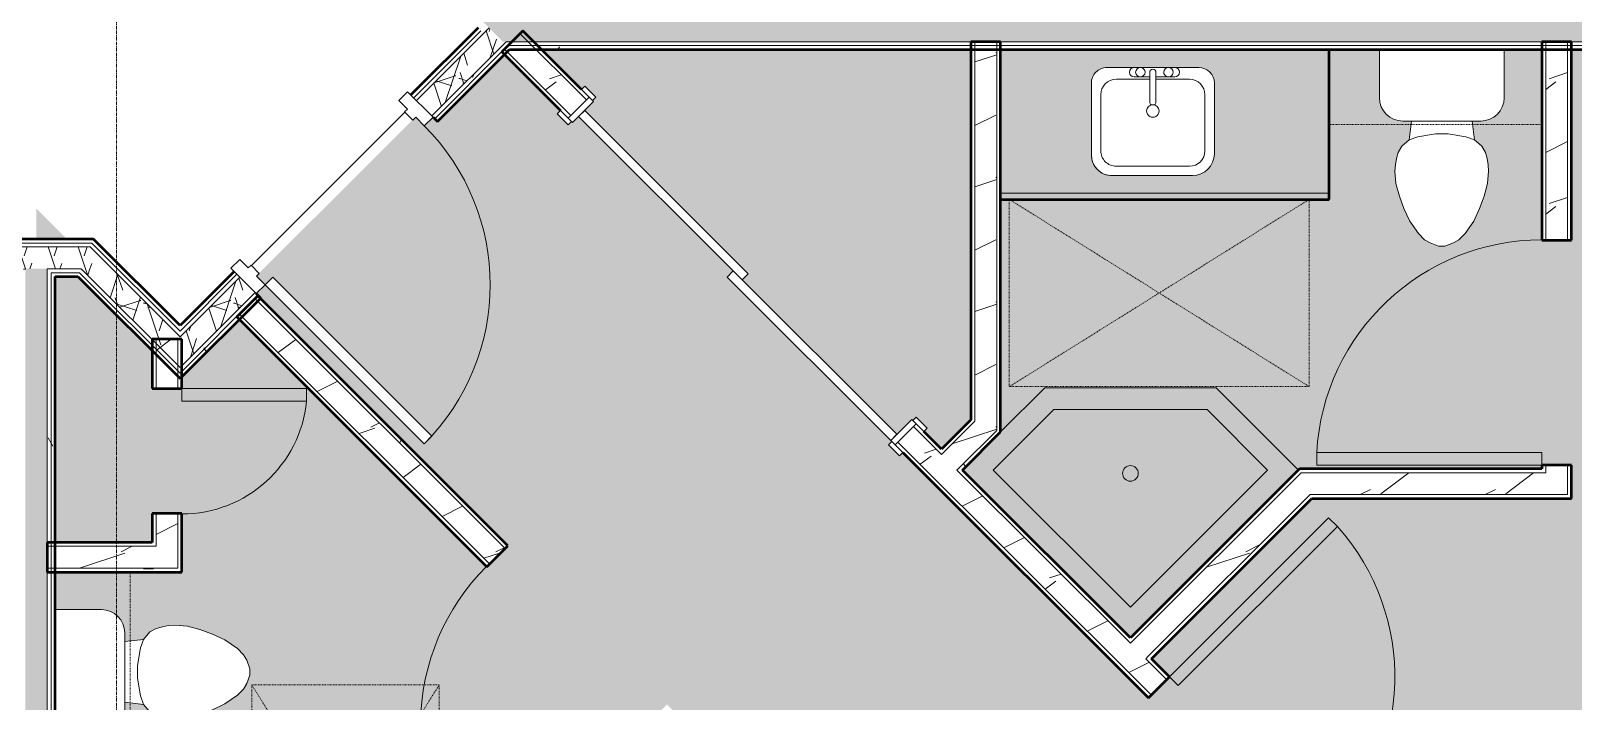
# Model space of a CAD drawing. Header units: inches. Extents: x -4294 to -464, y 9706 to 12475.
# Drawn here: x -2514 to -2267.2, y 11575.6 to 11683 of the extents above; entities that cross this region are included whole.
import ezdxf

# ---------------------------------------------------------------- set-up
doc = ezdxf.new("R2010")
doc.units = ezdxf.units.IN
doc.header["$MEASUREMENT"] = 0
doc.linetypes.add('Dash', pattern=[0.25, 0.125, -0.125])
doc.linetypes.add('Grid Line 1_2_', pattern=[0.875, 0.5, -0.125, 0.125, -0.125])
for name, color, linetype, lineweight in [('0-1', 7, 'Continuous', 5), ('0-2', 250, 'Continuous', 9), ('A-AREA-PATT-4', 9, 'Continuous', 9), ('A-DOOR', 31, 'Continuous', 13), ('A-DOOR-1', 250, 'Continuous', 9), ('A-DOOR-2', 130, 'Continuous', 20), ('A-DOOR-8', 31, 'Continuous', 20), ('A-DOOR-9', 31, 'Continuous', 9), ('A-DOOR-FRAM', 31, 'Continuous', 20), ('A-DOOR-FRAM-1', 130, 'Continuous', 20), ('A-FLOR-3', 7, 'Continuous', 13), ('A-GENM-HDLN-1', 250, 'Dash', 9), ('A-WALL', 113, 'Continuous', 13), ('A-WALL-4', 90, 'Continuous', 50), ('A-WALL-5', 7, 'Continuous', 13), ('A-WALL-PATT-1', 250, 'Continuous', 9), ('A-WALL-PATT-2', 8, 'Continuous', 9), ('A-WALL-PATT-5', 111, 'Continuous', 9), ('I-WALL-2', 2, 'Continuous', 50), ('P-SANR-FIXT-2', 250, 'Continuous', 9), ('Q-CASE-1', 9, 'Continuous', 9), ('Q-CASE-2', 90, 'Continuous', 50), ('Q-CASE-3', 250, 'Continuous', 9), ('Q-CASE-HDLN-1', 250, 'Dash', 9), ('S-GRID-1', 1, 'Grid Line 1_2_', 9)]:
    doc.layers.add(name, color=color, linetype=linetype, lineweight=lineweight)
pattern_1 = [(0, (0, 0), (38.4, 9.6), [1.584, -27.216, 1.584, -27.216, -153.6]), (0, (0, 0), (38.4, 9.6), [-57.6, 1.584, -56.016, 1.584, -27.216, -67.2]), (0, (0, 0), (38.4, 9.6), [-144, 1.584, -17.616, 1.584, -46.416]), (120, (14.4, 4.8), (-27.513844, 28.4553755), [1.584, -27.216, 1.584, -27.216, -153.6]), (120, (14.4, 4.8), (-27.513844, 28.4553755), [-57.6, 1.584, -56.016, 1.584, -27.216, -67.2]), (120, (14.4, 4.8), (-27.513844, 28.4553755), [-144, 1.584, -17.616, 1.584, -46.416]), (240, (19.2, 24), (-10.886156, -38.0553755), [1.584, -27.216, 1.584, -27.216, -153.6]), (240, (19.2, 24), (-10.886156, -38.0553755), [-57.6, 1.584, -56.016, 1.584, -27.216, -67.2]), (240, (19.2, 24), (-10.886156, -38.0553755), [-144, 1.584, -17.616, 1.584, -46.416])]
pattern_2 = [(216.87, (7.997, 19.992), (59.9755286, 39.9843071), [9.996, -89.964]), (206.565, (19.992, 13.994), (-19.991807, -19.992219), [22.352, -22.352]), (198.435, (19.992, 3.998), (-39.983821, -19.991955), [12.644, -50.576])]
pattern_3 = [(161.57, (0.6, 0.6), (-4.80033747, -0.00041462), [0, -34.152, 3.792, 0]), (18.43, (-0.6, 0.6), (-4.80033747, 0.00041462), [0, -34.152, 3.792, 0]), (108.43, (0.6, 0.6), (2.39913218, -12.00105099), [11.382, -26.562]), (71.57, (-0.6, 0.6), (2.39913218, 12.00105099), [11.382, -26.562])]

# ---------------------------------------------------------------- blocks, each defined once
blk = doc.blocks.new('Single-Flush - 30_ x 80_ 3-2133775-FLOOR PLAN - 3RD FLOOR')
at = {"layer": 'A-DOOR-1'}
blk.add_arc((10, -2.38), 20.07, 180, 264.2799, dxfattribs=at)
at = {"layer": 'A-DOOR-2'}
for p, q in [((8, -2.38), (8, -22.34)), ((10, -2.38), (8, -2.38)), ((10, -2.38), (10, -22.34)), ((10, -22.34), (8, -22.34))]:
    blk.add_line(p, q, dxfattribs=at)
blk = doc.blocks.new('Toilet-Domestic-3D - Toilet-Domestic-3D-1372870-FLOOR PLAN - 3RD FLOOR')
at = {"layer": 'P-SANR-FIXT-2'}
for p, q in [((-5.13, 8), (-3.74, 10)), ((-3.74, 10), (-2.74, 11)), ((-2.74, 11), (-1.87, 11.5)), ((-1.87, 11.5), (-0.5, 12)), ((-0.5, 12), (0.5, 12)), ((0.5, 12), (1.87, 11.5)), ((1.87, 11.5), (2.74, 11)), ((2.74, 11), (3.74, 10)), ((3.74, 10), (5.13, 8)), ((-6.06, 6), (-5.13, 8)), ((5.13, 8), (6.06, 6)), ((-6.79, 4), (-6.06, 6)), ((6.06, 6), (6.79, 4)), ((-7.33, 1.99), (-6.79, 4)), ((6.79, 4), (7.33, 1.99)), ((-7.5, 0), (-7.33, 1.99)), ((7.33, 1.99), (7.5, 0)), ((-7.41, -1), (-7.5, 0)), ((-7.24, -2), (-7.41, -1)), ((-6.97, -3), (-7.24, -2)), ((7.24, -2), (6.97, -3)), ((7.41, -1), (7.24, -2)), ((7.5, 0), (7.41, -1)), ((-6.4, -4), (-6.97, -3)), ((-5.21, -5), (-6.4, -4)), ((6.4, -4), (5.21, -5)), ((6.97, -3), (6.4, -4)), ((-3.84, -5.5), (-5.21, -5)), ((-4.86, -8.02), (-5.21, -5)), ((-1, -6), (-3.84, -5.5)), ((1, -6), (-1, -6)), ((3.84, -5.5), (1, -6)), ((5.21, -5), (3.84, -5.5)), ((4.86, -8.02), (5.21, -5)), ((6.25, -8.02), (-6.25, -8.02)), ((-9.98, -11.75), (-9.98, -19.18)), ((9.98, -19.18), (9.98, -11.75))]:
    blk.add_line(p, q, dxfattribs=at)
for centre, start, end in [((-6.25, -11.75), 90, 180), ((6.25, -11.75), 0, 90)]:
    blk.add_arc(centre, 3.73, start, end, dxfattribs=at)
blk = doc.blocks.new('OD_CW_Upper Cabinet - OD_CW_Upper Cabinet-1867009-FLOOR PLAN - 3RD FLOOR')
at = {"layer": 'Q-CASE-HDLN-1'}
for p, q in [((34.74, 24), (0.74, 24)), ((0.74, 24), (0.74, 12)), ((34.74, 12), (34.74, 24)), ((0.74, 12), (34.74, 12))]:
    blk.add_line(p, q, dxfattribs=at)
blk = doc.blocks.new('ADA Clearances - 30_x48_-V48-FLOOR PLAN - 3RD FLOOR')
at = {"layer": 'A-GENM-HDLN-1'}
for p, q in [((15, 24), (-15, -24)), ((-14.29, 22.86), (15, -24)), ((-13.52, 24), (15, 24)), ((15, 24), (15, -24)), ((-15, -24), (-15, 22.14)), ((15, -24), (-15, -24))]:
    blk.add_line(p, q, dxfattribs=at)
blk = doc.blocks.new('Single-Flush - 36_ x 84_-1372824-FLOOR PLAN - 3RD FLOOR')
at = {"layer": 'A-DOOR-1'}
blk.add_arc((18, -2.38), 36.07, 180, 266.8211, dxfattribs=at)
at = {"layer": 'A-DOOR-2'}
for p, q in [((16, -2.38), (16, -38.39)), ((18, -2.38), (16, -2.38)), ((18, -2.38), (18, -38.39)), ((18, -38.39), (16, -38.39))]:
    blk.add_line(p, q, dxfattribs=at)
blk = doc.blocks.new('FOLDING_SLIDING CLOSET - 72_ x 80_-1372823-FLOOR PLAN - 3RD FLOOR')
at = {"layer": 'A-DOOR-1'}
for p, q in [((-36.25, 3), (-38.75, 3)), ((-38.75, 3), (-38.75, 2.25)), ((-36.25, 2.25), (-36.25, 3)), ((38.75, 3), (36.25, 3)), ((36.25, 3), (36.25, 2.25)), ((38.75, 2.25), (38.75, 3)), ((-38.75, 2.25), (-36.25, 2.25)), ((36.25, 2.25), (38.75, 2.25)), ((-36.25, -2.5), (-38.75, -2.5)), ((-38.75, -2.5), (-38.75, -3.25)), ((-38.75, -3.25), (-36.25, -3.25)), ((-36.25, -3.25), (-36.25, -2.5)), ((38.75, -2.5), (36.25, -2.5)), ((36.25, -2.5), (36.25, -3.25)), ((36.25, -3.25), (38.75, -3.25)), ((38.75, -3.25), (38.75, -2.5))]:
    blk.add_line(p, q, dxfattribs=at)
at = {"layer": 'A-DOOR-2'}
for p, q in [((1, 2.25), (-36, 2.25)), ((-36, 2.25), (-36, 0.87)), ((-36, 0.87), (1, 0.87)), ((36, 0.87), (-1, 0.87)), ((-1, 0.87), (-1, -0.5)), ((1, 0.87), (1, 2.25)), ((36, -0.5), (36, 0.87)), ((-1, -0.5), (36, -0.5))]:
    blk.add_line(p, q, dxfattribs=at)
at = {"layer": 'A-DOOR-FRAM-1'}
for p, q in [((-36, 2.25), (-37, 2.25)), ((-37, 2.25), (-37, -2.5)), ((-36, -2.5), (-36, 2.25)), ((36, 2.25), (36, -2.5)), ((37, 2.25), (36, 2.25)), ((37, -2.5), (37, 2.25)), ((-37, -2.5), (-36, -2.5)), ((36, -2.5), (37, -2.5))]:
    blk.add_line(p, q, dxfattribs=at)
blk = doc.blocks.new('M_Sink Vanity-Square - 500 x 440mm-1372835-FLOOR PLAN - 3RD FLOOR')
at = {"layer": 'P-SANR-FIXT-2'}
for p, q in [((-5.72, 10.23), (7.14, 10.23)), ((-5.72, 10.23), (7.14, 10.23)), ((-5.22, 8.73), (6.46, 8.73)), ((-9.22, -4.59), (-9.22, 6.73)), ((-9.22, -4.59), (-9.22, 6.73)), ((-7.72, -2.72), (-7.72, 6.23)), ((8.96, 6.23), (8.96, -2.72)), ((10.46, 6.91), (10.46, -4.59)), ((10.46, 6.91), (10.46, -4.59)), ((0.12, -6.33), (0.12, -1.59)), ((1.12, -6.33), (1.12, -1.59)), ((7.96, -7.09), (-6.72, -7.09)), ((7.96, -7.09), (-6.72, -7.09)), ((0.12, -5.22), (-5.22, -5.22)), ((-2.88, -5.59), (0.12, -5.59)), ((3.62, -7.09), (-2.88, -7.09)), ((6.46, -5.22), (1.12, -5.22)), ((1.12, -5.59), (3.62, -5.59))]:
    blk.add_line(p, q, dxfattribs=at)
for centre, radius, start, end in [((-5.72, 6.73), 3.5, 90, 180), ((-5.72, 6.73), 3.5, 90, 180), ((7.14, 6.91), 3.32, 0, 90), ((7.14, 6.91), 3.32, 360, 90), ((-5.22, 6.23), 2.5, 90, 180), ((6.46, 6.23), 2.5, 360, 90), ((0.62, -0.13), 1, 360, 180), ((0.62, -0.13), 1, 180, 0), ((0.62, -1.59), 0.5, 360, 180), ((-6.72, -4.59), 2.5, 180, 270), ((-6.72, -4.59), 2.5, 180, 270), ((-5.22, -2.72), 2.5, 180, 270), ((6.46, -2.72), 2.5, 270, 360), ((7.96, -4.59), 2.5, 270, 0), ((7.96, -4.59), 2.5, 270, 0), ((-2.88, -6.34), 0.75, 90, 270), ((-1.88, -6.34), 0.75, 360, 180), ((-1.88, -6.34), 0.75, 180, 0), ((0.62, -6.33), 0.5, 180, 0), ((2.62, -6.34), 0.75, 0, 180), ((2.62, -6.34), 0.75, 180, 0), ((3.62, -6.34), 0.75, 270, 90)]:
    blk.add_arc(centre, radius, start, end, dxfattribs=at)
blk = doc.blocks.new('OD_CW_Base Cabinet - OD_CW_Base Cabinet-1867076-FLOOR PLAN - 3RD FLOOR')
at = {"layer": 'Q-CASE-1'}
h = blk.add_hatch(color=256, dxfattribs=at)
h.paths.add_polyline_path([(53.33, 1), (53.33, 24), (0.74, 24), (0.74, 1), (12.43, 1)], flags=0)
h.paths.add_polyline_path([(18.57, 3.8), (17.71, 3.92), (16.91, 4.25), (16.22, 4.77), (15.7, 5.46), (15.37, 6.26), (15.25, 7.12), (15.25, 18.63), (15.34, 19.27), (15.59, 19.88), (15.98, 20.39), (16.5, 20.79), (17.11, 21.04), (17.75, 21.13), (32.44, 21.13), (33.08, 21.04), (33.69, 20.79), (34.2, 20.39), (34.6, 19.88), (34.85, 19.27), (34.94, 18.63), (34.94, 7.3), (34.82, 6.4), (34.47, 5.55), (33.91, 4.83), (33.19, 4.27), (32.34, 3.92), (31.44, 3.8)], flags=0)
blk.add_hatch(color=256, dxfattribs=at).paths.add_polyline_path([(12.43, 0), (53.33, 0), (53.33, 1), (0.74, 1), (0.74, 0)], flags=0)
at = {"layer": 'Q-CASE-2'}
for p, q in [((53.33, 0), (53.33, 24)), ((0.74, 0), (53.33, 0))]:
    blk.add_line(p, q, dxfattribs=at)
at = {"layer": 'Q-CASE-3'}
for p, q in [((53.33, 24), (53.33, 1)), ((0.74, 1), (53.33, 1)), ((53.33, 1), (0.74, 1)), ((53.33, 0), (0.74, 0)), ((53.33, 1), (53.33, 0))]:
    blk.add_line(p, q, dxfattribs=at)
blk = doc.blocks.new('Shower Base-Corner - 38_ x 38_-1684365-FLOOR PLAN - 3RD FLOOR')
at = {"layer": 'P-SANR-FIXT-2'}
for p, q in [((3.49, -3.49), (3.49, -34.51)), ((34.51, -3.49), (3.49, -3.49)), ((34.51, -17.18), (34.51, -3.49)), ((38, -18.63), (38, -8.63)), ((17.18, -34.51), (34.51, -17.18)), ((18.62, -38), (38, -18.63)), ((3.49, -34.51), (17.18, -34.51)), ((0, -38), (18.62, -38))]:
    blk.add_line(p, q, dxfattribs=at)
for start, end in [(360, 180), (180, 0)]:
    blk.add_arc((18.62, -18.63), 1.25, start, end, dxfattribs=at)
blk = doc.blocks.new('Toilet-Domestic-3D - Toilet-Domestic-3D-V40-FLOOR PLAN - 3RD FLOOR')
at = {"layer": 'P-SANR-FIXT-2'}
for p, q in [((-9.98, 11.75), (-9.98, 19.48)), ((9.98, 19.48), (9.98, 11.75)), ((6.25, 8.02), (-6.25, 8.02)), ((-4.86, 8.02), (-5.21, 5)), ((4.86, 8.02), (5.21, 5)), ((-5.21, 5), (-6.4, 4)), ((-3.84, 5.5), (-5.21, 5)), ((-1, 6), (-3.84, 5.5)), ((1, 6), (-1, 6)), ((3.84, 5.5), (1, 6)), ((5.21, 5), (3.84, 5.5)), ((6.4, 4), (5.21, 5)), ((-6.97, 3), (-7.24, 2)), ((-6.4, 4), (-6.97, 3)), ((6.97, 3), (6.4, 4)), ((7.24, 2), (6.97, 3)), ((-7.41, 1), (-7.5, 0)), ((-7.24, 2), (-7.41, 1)), ((7.41, 1), (7.24, 2)), ((7.5, 0), (7.41, 1)), ((-7.5, 0), (-7.33, -1.99)), ((-7.33, -1.99), (-6.79, -4)), ((6.79, -4), (7.33, -1.99)), ((7.33, -1.99), (7.5, 0)), ((-6.79, -4), (-6.06, -6)), ((6.06, -6), (6.79, -4)), ((-6.06, -6), (-5.13, -8)), ((5.13, -8), (6.06, -6)), ((-5.13, -8), (-3.74, -10)), ((3.74, -10), (5.13, -8)), ((-3.74, -10), (-2.74, -11)), ((-2.74, -11), (-1.87, -11.5)), ((-1.87, -11.5), (-0.5, -12)), ((-0.5, -12), (0.5, -12)), ((0.5, -12), (1.87, -11.5)), ((1.87, -11.5), (2.74, -11)), ((2.74, -11), (3.74, -10))]:
    blk.add_line(p, q, dxfattribs=at)
for centre, start, end in [((-6.25, 11.75), 180, 270), ((6.25, 11.75), 270, 360)]:
    blk.add_arc(centre, 3.73, start, end, dxfattribs=at)
blk = doc.blocks.new('OD_CW_Upper Cabinet - OD_CW_Upper Cabinet-1867077-FLOOR PLAN - 3RD FLOOR')
at = {"layer": 'Q-CASE-HDLN-1'}
for p, q in [((0.74, -24), (0.74, -12)), ((0.74, -12), (34.74, -12)), ((34.74, -12), (34.74, -24)), ((34.74, -24), (0.74, -24))]:
    blk.add_line(p, q, dxfattribs=at)
blk = doc.blocks.new('ADA Clearances - 30_x48_-V61-FLOOR PLAN - 3RD FLOOR')
at = {"layer": 'A-GENM-HDLN-1'}
for p, q in [((15, 24), (-15, -24)), ((-15, 24), (15, -24)), ((-15, -24), (-15, 24)), ((-15, 24), (15, 24)), ((15, -24), (-15, -24))]:
    blk.add_line(p, q, dxfattribs=at)
blk = doc.blocks.new('CTR - 1st Phase - Unit Layouts_rvt-1-FLOOR PLAN - 3RD FLOOR')
at = {"layer": 'A-WALL-PATT-1'}
h = blk.add_hatch(dxfattribs=at)
h.set_pattern_fill('FP_1', color=256, style=0, pattern_type=2)
h.set_pattern_definition(pattern_1)
h.paths.add_polyline_path([(-2268.05, 11509.65), (-2267.79, 11509.65), (-2309.29, 11551.15), (-2309.73, 11550.71), (-2268.68, 11509.65)], flags=0)
h.paths.add_polyline_path([(-2335.19, 11576.16), (-2334.75, 11576.61), (-2375.26, 11617.12), (-2375.7, 11616.68), (-2347.15, 11588.12)], flags=0)
h.paths.add_polyline_path([(-2428.03, 11669), (-2427.59, 11669.44), (-2437.79, 11679.61), (-2438.19, 11679.17), (-2428.47, 11669.44)], flags=0)
h.paths.add_polyline_path([(-2438.25, 11679.99), (-2438.13, 11679.99), (-2438.19, 11680.05)], flags=0)
h = blk.add_hatch(dxfattribs=at)
h.set_pattern_fill('FP_1', color=256, style=0, pattern_type=2)
h.set_pattern_definition(pattern_1)
h.paths.add_polyline_path([(-2292.32, 11454.28), (-2292.32, 11455.16), (-2296.96, 11459.8), (-2297.4, 11459.36), (-2292.95, 11454.9)], flags=0)
h.paths.add_polyline_path([(-2341.24, 11503.2), (-2340.8, 11503.64), (-2412.22, 11575.06), (-2412.66, 11574.61), (-2341.68, 11503.64)], flags=0)
h.paths.add_polyline_path([(-2438.12, 11600.07), (-2437.67, 11600.51), (-2477.7, 11640.54), (-2478.15, 11640.1), (-2440.59, 11602.54)], flags=0)
h = blk.add_hatch(dxfattribs=at)
h.set_pattern_fill('FP_1', color=256, style=0, pattern_type=2)
h.set_pattern_definition(pattern_1)
h.paths.add_polyline_path([(-2296.45, 11452.57), (-2296.45, 11453.45), (-2299.88, 11456.88), (-2300.32, 11456.44), (-2297.07, 11453.19)], flags=0)
h.paths.add_polyline_path([(-2344.16, 11500.28), (-2343.72, 11500.72), (-2348.17, 11505.18), (-2348.17, 11504.29), (-2344.6, 11500.72)], flags=0)
h.paths.add_polyline_path([(-2351.67, 11507.79), (-2351.67, 11508.68), (-2408.95, 11565.95), (-2409.39, 11565.51), (-2352.3, 11508.42)], flags=0)
h.paths.add_polyline_path([(-2411.86, 11567.98), (-2411.42, 11568.43), (-2415.13, 11572.14), (-2415.58, 11571.7), (-2412.31, 11568.43)], flags=0)
h.paths.add_polyline_path([(-2441.03, 11597.15), (-2440.59, 11597.59), (-2480.62, 11637.62), (-2481.06, 11637.18), (-2441.47, 11597.59)], flags=0)
h = blk.add_hatch(dxfattribs=at)
h.set_pattern_fill('FP_1', color=256, style=0, pattern_type=2)
h.set_pattern_definition(pattern_1)
h.paths.add_polyline_path([(-2367.86, 11615.55), (-2362.96, 11620.44), (-2362.96, 11621.33), (-2368.3, 11615.99)], flags=0)
h = blk.add_hatch(dxfattribs=at)
h.set_pattern_fill('FP_1', color=256, style=0, pattern_type=2)
h.set_pattern_definition(pattern_1)
h.paths.add_polyline_path([(-2364.94, 11612.63), (-2358.84, 11618.73), (-2358.84, 11619.62), (-2365.38, 11613.07)], flags=0)
h = blk.add_hatch(dxfattribs=at)
h.set_pattern_fill('FP_1', color=256, style=0, pattern_type=2)
h.set_pattern_definition(pattern_1)
h.paths.add_polyline_path([(-2508.43, 11596.3), (-2489.84, 11596.3), (-2489.84, 11596.92), (-2510.12, 11596.92), (-2510.12, 11596.3)], flags=0)
at = {"layer": 'A-WALL-PATT-2'}
h = blk.add_hatch(dxfattribs=at)
h.set_pattern_fill('FP_2', color=256, style=0, pattern_type=2)
h.set_pattern_definition(pattern_2)
h.paths.add_polyline_path([(-2267.79, 11513.15), (-2266.34, 11513.15), (-2306.82, 11553.62), (-2309.29, 11551.15), (-2271.29, 11513.15), (-2268.68, 11513.15)], flags=0)
h.paths.add_polyline_path([(-2334.75, 11576.61), (-2332.27, 11579.08), (-2372.79, 11619.59), (-2375.26, 11617.12), (-2347.15, 11589)], flags=0)
h.paths.add_polyline_path([(-2427.59, 11669.44), (-2425.11, 11671.92), (-2433.18, 11679.99), (-2437.2, 11679.99), (-2437.67, 11680.57), (-2438.19, 11680.05), (-2427.85, 11669.71)], flags=0)
h = blk.add_hatch(dxfattribs=at)
h.set_pattern_fill('FP_2', color=256, style=0, pattern_type=2)
h.set_pattern_definition(pattern_2)
h.paths.add_polyline_path([(-2362.96, 11620.44), (-2359.46, 11623.94), (-2359.46, 11679.99), (-2362.96, 11679.99), (-2362.96, 11620.7)], flags=0)
h = blk.add_hatch(dxfattribs=at)
h.set_pattern_fill('FP_2', color=256, style=0, pattern_type=2)
h.set_pattern_definition(pattern_2)
h.paths.add_polyline_path([(-2268.12, 11612.19), (-2268.12, 11613.44), (-2271.62, 11613.44), (-2271.62, 11612.19)], flags=0)
h.paths.add_polyline_path([(-2271.62, 11649.44), (-2268.12, 11649.44), (-2268.12, 11679.99), (-2271.62, 11679.99), (-2271.62, 11657.57)], flags=0)
h = blk.add_hatch(dxfattribs=at)
h.set_pattern_fill('FP_2', color=256, style=0, pattern_type=2)
h.set_pattern_definition(pattern_2)
h.paths.add_polyline_path([(-2292.95, 11449.95), (-2292.95, 11454.9), (-2297.4, 11459.36), (-2299.88, 11456.88), (-2292.98, 11449.98)], flags=0)
h.paths.add_polyline_path([(-2343.72, 11500.72), (-2341.24, 11503.2), (-2412.66, 11574.61), (-2415.13, 11572.14), (-2344.16, 11501.16)], flags=0)
h.paths.add_polyline_path([(-2440.59, 11597.59), (-2438.12, 11600.07), (-2478.15, 11640.1), (-2480.62, 11637.62), (-2457.4, 11614.41)], flags=0)
h = blk.add_hatch(dxfattribs=at)
h.set_pattern_fill('FP_2', color=256, style=0, pattern_type=2)
h.set_pattern_definition(pattern_2)
h.paths.add_polyline_path([(-2490.55, 11600.42), (-2490.47, 11600.42), (-2490.47, 11605.67), (-2493.97, 11605.67), (-2493.97, 11600.42)], flags=0)
h.paths.add_polyline_path([(-2493.97, 11625.67), (-2490.47, 11625.67), (-2490.47, 11633.61), (-2492.28, 11633.61), (-2493.97, 11631.92), (-2493.97, 11626.09)], flags=0)
h = blk.add_hatch(dxfattribs=at)
h.set_pattern_fill('FP_2', color=256, style=0, pattern_type=2)
h.set_pattern_definition(pattern_2)
h.paths.add_polyline_path([(-2365.83, 11612.63), (-2359.46, 11618.99), (-2359.46, 11623.94), (-2368.3, 11615.11), (-2366.27, 11613.07)], flags=0)
h = blk.add_hatch(dxfattribs=at)
h.set_pattern_fill('FP_2', color=256, style=0, pattern_type=2)
h.set_pattern_definition(pattern_2)
h.paths.add_polyline_path([(-2335.6, 11582.4), (-2305.81, 11612.19), (-2310.76, 11612.19), (-2338.07, 11584.88), (-2336.04, 11582.85)], flags=0)
h = blk.add_hatch(dxfattribs=at)
h.set_pattern_fill('FP_2', color=256, style=0, pattern_type=2)
h.set_pattern_definition(pattern_2)
h.paths.add_polyline_path([(-2280.85, 11608.69), (-2268.12, 11608.69), (-2268.12, 11612.19), (-2305.81, 11612.19), (-2309.31, 11608.69), (-2292.02, 11608.69)], flags=0)
h = blk.add_hatch(dxfattribs=at)
h.set_pattern_fill('FP_2', color=256, style=0, pattern_type=2)
h.set_pattern_definition(pattern_2)
h.paths.add_polyline_path([(-2510.12, 11596.92), (-2490.47, 11596.92), (-2490.47, 11600.42), (-2510.12, 11600.42), (-2510.12, 11597.17)], flags=0)
at = {"layer": 'A-WALL-4'}
for p, q in [((-2435.28, 11682.97), (-2438.64, 11679.61)), ((-2425.91, 11673.6), (-2435.28, 11682.97)), ((-2438.64, 11679.61), (-2429.27, 11670.24)), ((-2363.59, 11681.24), (-2363.59, 11620.7)), ((-2358.84, 11681.24), (-2363.59, 11681.24)), ((-2358.84, 11625.45), (-2358.84, 11681.24)), ((-2272.25, 11681.24), (-2272.25, 11649.44)), ((-2267.5, 11681.24), (-2272.25, 11681.24)), ((-2267.5, 11649.44), (-2267.5, 11681.24)), ((-2272.25, 11649.44), (-2267.5, 11649.44)), ((-2477.7, 11640.54), (-2481.06, 11637.18)), ((-2437.67, 11600.51), (-2477.7, 11640.54)), ((-2481.06, 11637.18), (-2441.03, 11597.15)), ((-2489.84, 11633.61), (-2494.59, 11633.61)), ((-2494.59, 11633.61), (-2494.59, 11625.67)), ((-2489.84, 11625.67), (-2489.84, 11633.61)), ((-2494.59, 11625.67), (-2489.84, 11625.67)), ((-2358.84, 11619.62), (-2358.84, 11625.45)), ((-2363.59, 11620.7), (-2368.3, 11615.99)), ((-2368.3, 11615.99), (-2371.11, 11618.8)), ((-2364.94, 11612.63), (-2358.84, 11618.73)), ((-2358.84, 11618.73), (-2358.84, 11619.62)), ((-2374.47, 11615.44), (-2335.19, 11576.16)), ((-2272.25, 11613.44), (-2272.25, 11612.82)), ((-2267.5, 11613.44), (-2272.25, 11613.44)), ((-2267.5, 11612.82), (-2267.5, 11613.44)), ((-2338.07, 11585.76), (-2364.94, 11612.63)), ((-2311.02, 11612.82), (-2338.07, 11585.76)), ((-2310.13, 11612.82), (-2311.02, 11612.82)), ((-2304.3, 11612.82), (-2310.13, 11612.82)), ((-2272.25, 11612.82), (-2304.3, 11612.82)), ((-2267.5, 11608.69), (-2267.5, 11612.82)), ((-2334.71, 11582.4), (-2309.05, 11608.07)), ((-2309.05, 11608.07), (-2267.5, 11608.07)), ((-2267.5, 11608.07), (-2267.5, 11608.69)), ((-2489.84, 11605.67), (-2494.59, 11605.67)), ((-2494.59, 11605.67), (-2494.59, 11601.05)), ((-2489.84, 11601.05), (-2489.84, 11605.67)), ((-2494.59, 11601.05), (-2511.37, 11601.05)), ((-2511.37, 11601.05), (-2511.37, 11596.3)), ((-2489.84, 11596.92), (-2489.84, 11601.05)), ((-2441.03, 11597.15), (-2437.67, 11600.51)), ((-2511.37, 11596.3), (-2489.84, 11596.3)), ((-2489.84, 11596.3), (-2489.84, 11596.92)), ((-2331.83, 11579.52), (-2334.71, 11582.4)), ((-2335.19, 11576.16), (-2331.83, 11579.52))]:
    blk.add_line(p, q, dxfattribs=at)
at = {"layer": 'A-WALL-5'}
for p, q in [((-2425.11, 11671.92), (-2435.72, 11682.53)), ((-2427.59, 11669.44), (-2438.19, 11680.05)), ((-2362.96, 11621.33), (-2362.96, 11681.24)), ((-2359.46, 11624.83), (-2359.46, 11681.24)), ((-2271.62, 11649.44), (-2271.62, 11681.24)), ((-2268.12, 11649.44), (-2268.12, 11681.24)), ((-2438.12, 11600.07), (-2478.15, 11640.1)), ((-2440.59, 11597.59), (-2480.62, 11637.62)), ((-2493.97, 11633.61), (-2493.97, 11625.67)), ((-2490.47, 11633.61), (-2490.47, 11625.67)), ((-2359.46, 11624.83), (-2359.46, 11623.94)), ((-2359.46, 11623.94), (-2359.46, 11618.99)), ((-2367.86, 11615.55), (-2362.96, 11620.44)), ((-2362.96, 11621.33), (-2362.96, 11620.44)), ((-2368.3, 11615.11), (-2372.79, 11619.59)), ((-2365.38, 11613.07), (-2359.46, 11618.99)), ((-2334.75, 11576.61), (-2375.26, 11617.12)), ((-2367.86, 11615.55), (-2368.3, 11615.11)), ((-2365.38, 11613.07), (-2365.83, 11612.63)), ((-2271.62, 11612.82), (-2271.62, 11613.44)), ((-2268.12, 11612.82), (-2268.12, 11613.44)), ((-2338.07, 11584.88), (-2365.83, 11612.63)), ((-2310.76, 11612.19), (-2337.63, 11585.32)), ((-2310.76, 11612.19), (-2305.81, 11612.19)), ((-2305.81, 11612.19), (-2304.92, 11612.19)), ((-2271.62, 11612.19), (-2304.92, 11612.19)), ((-2271.62, 11612.82), (-2271.62, 11612.19)), ((-2268.12, 11612.82), (-2268.12, 11612.19)), ((-2268.12, 11612.19), (-2268.12, 11608.69)), ((-2309.31, 11608.69), (-2335.15, 11582.85)), ((-2309.31, 11608.69), (-2308.42, 11608.69)), ((-2268.12, 11608.69), (-2308.42, 11608.69)), ((-2493.97, 11605.67), (-2493.97, 11601.05)), ((-2490.47, 11605.67), (-2490.47, 11601.05)), ((-2493.97, 11601.05), (-2493.97, 11600.42)), ((-2490.47, 11601.05), (-2490.47, 11600.42)), ((-2493.97, 11600.42), (-2511.37, 11600.42)), ((-2490.47, 11600.42), (-2490.47, 11596.92)), ((-2490.47, 11596.92), (-2511.37, 11596.92)), ((-2337.63, 11585.32), (-2338.07, 11584.88)), ((-2335.15, 11582.85), (-2335.6, 11582.4)), ((-2332.27, 11579.08), (-2335.6, 11582.4))]:
    blk.add_line(p, q, dxfattribs=at)
at = {"layer": '0-2'}
for name, p in [('OD_CW_Base Cabinet - OD_CW_Base Cabinet-1867076-FLOOR PLAN - 3RD FLOOR', (-2359.58, 11655.99)), ('Toilet-Domestic-3D - Toilet-Domestic-3D-V40-FLOOR PLAN - 3RD FLOOR', (-2288.25, 11660.51))]:
    blk.add_blockref(name, p, dxfattribs=at)
for name, p, rotation in [('OD_CW_Upper Cabinet - OD_CW_Upper Cabinet-1867077-FLOOR PLAN - 3RD FLOOR', (-2271.51, 11655.99), 180), ('M_Sink Vanity-Square - 500 x 440mm-1372835-FLOOR PLAN - 3RD FLOOR', (-2333.86, 11670.02), 180), ('FOLDING_SLIDING CLOSET - 72_ x 80_-1372823-FLOOR PLAN - 3RD FLOOR', (-2400.28, 11644.43), 134.9999999998366), ('ADA Clearances - 30_x48_-V61-FLOOR PLAN - 3RD FLOOR', (-2333.46, 11640.99), 89.99999999997269), ('Single-Flush - 36_ x 84_-1372824-FLOOR PLAN - 3RD FLOOR', (-2269.87, 11631.44), 269.9999999998536), ('Shower Base-Corner - 38_ x 38_-1684365-FLOOR PLAN - 3RD FLOOR', (-2338.07, 11585.76), 134.9999999999945), ('Single-Flush - 30_ x 80_ 3-2133775-FLOOR PLAN - 3RD FLOOR', (-2492.22, 11615.67), 90), ('Single-Flush - 36_ x 84_-1372824-FLOOR PLAN - 3RD FLOOR', (-2320.78, 11565.11), 134.9999999998366), ('OD_CW_Upper Cabinet - OD_CW_Upper Cabinet-1867009-FLOOR PLAN - 3RD FLOOR', (-2486.12, 11561.56), 90.00000000000087), ('Single-Flush - 36_ x 84_-1372824-FLOOR PLAN - 3RD FLOOR', (-2426.63, 11586.1), 314.9999999998498), ('Toilet-Domestic-3D - Toilet-Domestic-3D-1372870-FLOOR PLAN - 3RD FLOOR', (-2490.95, 11580.3), 269.9999999999918), ('ADA Clearances - 30_x48_-V48-FLOOR PLAN - 3RD FLOOR', (-2463.65, 11554.23), 180)]:
    blk.add_blockref(name, p, dxfattribs=dict(at, rotation=rotation))
blk = doc.blocks.new('CTR - 1st Phase - Shell_rvt-1-FLOOR PLAN - 3RD FLOOR')
at = {"layer": 'A-FLOR-3'}
for p, q in [((-2454.15, 11669.97), (-2478.72, 11645.4)), ((-2478.72, 11645.4), (-2454.15, 11669.97))]:
    blk.add_line(p, q, dxfattribs=at)
at = {"layer": 'S-GRID-1'}
blk.add_line((-2500.32, 9836.18), (-2500.32, 12413.74), dxfattribs=at)
blk = doc.blocks.new('HOLLOW METAL - UNIT DOOR-1759144-FLOOR PLAN - 3RD FLOOR')
at = {"layer": 'A-DOOR-8'}
for p, q in [((18, 38.25), (16.25, 38.25)), ((16.25, 38.25), (16.25, 2.25)), ((18, 2.25), (18, 38.25)), ((16.25, 2.25), (18, 2.25))]:
    blk.add_line(p, q, dxfattribs=at)
at = {"layer": 'A-DOOR-9'}
blk.add_arc((18, 2.25), 36, 90, 180, dxfattribs=at)
at = {"layer": 'A-DOOR-FRAM'}
for p, q in [((-18, 2.25), (-20, 2.25)), ((-20, 2.25), (-20, -3.5)), ((-18, 0.3125), (-18, 2.25)), ((-17.375, 0.3125), (-18, 0.3125)), ((-17.375, -1.5625), (-17.375, 0.3125)), ((18, 0.3125), (17.375, 0.3125)), ((17.375, 0.3125), (17.375, -1.5625)), ((18, 2.25), (18, 0.3125)), ((20, 2.25), (18, 2.25)), ((20, -3.5), (20, 2.25)), ((-18, -3.5), (-18, -1.5625)), ((-18, -1.5625), (-17.375, -1.5625)), ((17.375, -1.5625), (18, -1.5625)), ((18, -1.5625), (18, -3.5)), ((-20, -3.5), (-18, -3.5)), ((18, -3.5), (20, -3.5))]:
    blk.add_line(p, q, dxfattribs=at)

msp = doc.modelspace()

# ---------------------------------------------------------------- hatches: boundary and pattern name
at = {"layer": 'A-AREA-PATT-4'}
h = msp.add_hatch(color=256, dxfattribs=at)
h.paths.add_polyline_path([(-2476.5133, 11642.3053), (-2475.2759, 11643.5428), (-2449.82, 11618.0869), (-2451.0574, 11616.8495), (-2476.226, 11642.0181)], flags=0)
h.paths.add_polyline_path([(-2510.1237, 11256.2644), (-2394.1237, 11256.2644), (-2394.1237, 11391.0144), (-2389.3737, 11391.0144), (-2389.3737, 11256.2644), (-2297.0737, 11256.2644), (-2297.0737, 11394.6489), (-2292.3237, 11394.6489), (-2292.3237, 11256.2644), (-2076.7987, 11256.2644), (-2076.7987, 11485.0239), (-2203.0257, 11485.0239), (-2203.0257, 11477.0239), (-2238.7757, 11477.0239), (-2238.7757, 11485.0239), (-2243.5257, 11485.0239), (-2243.5257, 11509.0239), (-2268.0509, 11509.0239), (-2309.7346, 11550.7076), (-2306.3759, 11554.0664), (-2304.4834, 11552.1739), (-2288.0746, 11552.1739), (-2288.0746, 11552.9239), (-2285.5746, 11552.9239), (-2285.5746, 11552.1739), (-2248.3246, 11552.1739), (-2248.3246, 11550.7989), (-2213.3246, 11550.7989), (-2213.3246, 11552.1739), (-2213.0746, 11552.1739), (-2213.0746, 11552.9239), (-2208.0746, 11552.9239), (-2208.0746, 11552.1739), (-2207.8246, 11552.1739), (-2207.8246, 11550.7989), (-2172.8246, 11550.7989), (-2172.8246, 11552.1739), (-2135.5746, 11552.1739), (-2135.5746, 11552.9239), (-2133.0746, 11552.9239), (-2133.0746, 11552.1739), (-2076.7987, 11552.1739), (-2076.7987, 11679.9894), (-2267.4966, 11679.9894), (-2267.4966, 11649.4428), (-2272.2466, 11649.4428), (-2272.2466, 11679.9894), (-2278.2703, 11679.9894), (-2278.2703, 11672.2632), (-2278.3973, 11671.2988), (-2278.7695, 11670.4001), (-2279.3617, 11669.6283), (-2280.1334, 11669.0362), (-2281.0321, 11668.6639), (-2282.0729, 11668.537), (-2283.3849, 11668.537), (-2283.0372, 11665.5132), (-2281.8454, 11664.5132), (-2281.2787, 11663.5132), (-2280.9209, 11662.0037), (-2280.8337, 11661.5094), (-2280.7466, 11660.5132), (-2280.9209, 11658.5208), (-2281.4588, 11656.5132), (-2282.1867, 11654.5132), (-2283.1194, 11652.5132), (-2284.5068, 11650.5132), (-2285.6288, 11649.4428), (-2286.3728, 11649.0132), (-2287.7466, 11648.5132), (-2288.7466, 11648.5132), (-2290.1203, 11649.0132), (-2290.9863, 11649.5132), (-2292.0172, 11650.5577), (-2293.3737, 11652.5132), (-2294.3064, 11654.5132), (-2295.1619, 11656.9894), (-2295.5722, 11658.5208), (-2295.7466, 11660.5132), (-2295.5722, 11662.0037), (-2295.4824, 11662.5132), (-2295.2144, 11663.5132), (-2294.6477, 11664.5132), (-2293.4559, 11665.5132), (-2293.1082, 11668.537), (-2294.4966, 11668.537), (-2295.461, 11668.6639), (-2296.3597, 11669.0362), (-2297.1314, 11669.6283), (-2297.7236, 11670.4001), (-2298.0958, 11671.2988), (-2298.2228, 11672.2632), (-2298.2228, 11679.9894), (-2306.2466, 11679.9894), (-2306.2466, 11655.9894), (-2358.8391, 11655.9894), (-2358.8391, 11618.7345), (-2364.9415, 11612.632), (-2338.0715, 11585.762), (-2311.0157, 11612.8178), (-2272.2466, 11612.8178), (-2272.2466, 11613.4428), (-2267.4966, 11613.4428), (-2267.4966, 11608.0678), (-2309.0482, 11608.0678), (-2334.7127, 11582.4032), (-2331.8317, 11579.5222), (-2335.1905, 11576.1635), (-2374.4656, 11615.4386), (-2374.9959, 11614.9083), (-2376.7637, 11616.676), (-2376.2334, 11617.2064), (-2402.5731, 11643.5461), (-2401.6008, 11644.5184), (-2426.3496, 11669.2671), (-2427.3218, 11668.2948), (-2427.4986, 11668.4716), (-2428.0289, 11667.9413), (-2429.7967, 11669.709), (-2429.2664, 11670.2394), (-2438.2157, 11679.1887), (-2448.9361, 11668.4683), (-2449.6432, 11669.1754), (-2451.0574, 11667.7612), (-2452.4275, 11669.1312), (-2452.8694, 11668.6893), (-2452.9136, 11668.7334), (-2477.4856, 11644.1615), (-2477.4414, 11644.1173), (-2477.8833, 11643.6754), (-2476.5133, 11642.3053), (-2477.9275, 11640.8911), (-2477.2204, 11640.184), (-2477.2613, 11640.0989), (-2437.6738, 11600.5114), (-2441.0325, 11597.1527), (-2480.6421, 11636.7623), (-2489.8409, 11627.5636), (-2489.8409, 11625.6723), (-2494.5909, 11625.6723), (-2494.5909, 11631.7451), (-2506.4602, 11643.6144), (-2510.1237, 11643.6144), (-2510.1237, 11601.0473), (-2494.5909, 11601.0473), (-2494.5909, 11605.6723), (-2489.8409, 11605.6723), (-2489.8409, 11596.2973), (-2510.1237, 11596.2973), (-2510.1237, 11590.2735), (-2502.6975, 11590.2735), (-2501.7331, 11590.1465), (-2500.8344, 11589.7743), (-2500.0627, 11589.1821), (-2499.4705, 11588.4104), (-2499.0983, 11587.5117), (-2498.9713, 11586.471), (-2498.9713, 11585.1589), (-2495.9475, 11585.5067), (-2494.9475, 11586.6984), (-2493.9475, 11587.2652), (-2492.438, 11587.623), (-2491.9437, 11587.7101), (-2490.9475, 11587.7973), (-2488.9551, 11587.623), (-2486.9475, 11587.085), (-2484.9475, 11586.3571), (-2482.9475, 11585.4245), (-2480.9475, 11584.037), (-2479.9475, 11583.037), (-2479.4475, 11582.171), (-2478.9475, 11580.7973), (-2478.9475, 11579.7973), (-2479.4475, 11578.4235), (-2479.9475, 11577.5575), (-2481.062, 11576.4781), (-2482.9475, 11575.1701), (-2484.9475, 11574.2375), (-2487.1237, 11573.4623), (-2488.9551, 11572.9716), (-2490.9475, 11572.7973), (-2492.438, 11572.9716), (-2492.9475, 11573.0614), (-2493.9475, 11573.3294), (-2494.9475, 11573.8961), (-2495.9475, 11575.0879), (-2498.9713, 11575.4356), (-2498.9713, 11574.0473), (-2499.0983, 11573.0829), (-2499.4705, 11572.1842), (-2500.0627, 11571.4124), (-2500.8344, 11570.8203), (-2501.7331, 11570.448), (-2502.6975, 11570.3211), (-2510.1237, 11570.3211), (-2510.1237, 11562.2973), (-2486.1237, 11562.2973), (-2486.1237, 11471.0239), (-2450.1237, 11471.0239), (-2450.1237, 11477.716), (-2449.2487, 11477.716), (-2449.2487, 11441.716), (-2446.2487, 11441.716), (-2446.2487, 11477.716), (-2445.3737, 11477.716), (-2445.3737, 11441.0239), (-2442.3737, 11441.0239), (-2442.3737, 11436.2739), (-2510.1237, 11436.2739), (-2510.1237, 11373.0507), (-2430.1237, 11373.0507), (-2430.1237, 11295.0507), (-2510.1237, 11295.0507), (-2510.1237, 11283.9112)], flags=0)
h.paths.add_polyline_path([(-2132.8708, 11257.2644), (-2204.8708, 11257.2644), (-2204.8708, 11273.3894), (-2186.8708, 11273.3894), (-2186.8708, 11269.3894), (-2150.8708, 11269.3894), (-2150.8708, 11273.3894), (-2132.8708, 11273.3894), (-2132.8708, 11257.3894)], flags=0)
h.paths.add_polyline_path([(-2085.8605, 11270.3394), (-2113.3605, 11270.3394), (-2113.3605, 11276.3394), (-2114.3605, 11276.3394), (-2114.3605, 11312.3394), (-2113.3605, 11312.3394), (-2113.3605, 11318.3394), (-2078.3605, 11318.3394), (-2078.3605, 11270.3394), (-2082.3605, 11270.3394)], flags=0)
h.paths.add_polyline_path([(-2252.3605, 11270.3394), (-2252.3605, 11318.3394), (-2217.3605, 11318.3394), (-2217.3605, 11312.3394), (-2216.3605, 11312.3394), (-2216.3605, 11276.3394), (-2217.3605, 11276.3394), (-2217.3605, 11270.3394), (-2248.3605, 11270.3394)], flags=0)
h.paths.add_polyline_path([(-2491.6237, 11274.0507), (-2509.6237, 11274.0507), (-2509.6237, 11292.0507), (-2491.6237, 11292.0507), (-2491.6237, 11283.9112)], flags=0)
h.paths.add_polyline_path([(-2129.3605, 11321.6644), (-2201.3605, 11321.6644), (-2201.3605, 11322.6644), (-2207.3605, 11322.6644), (-2207.3605, 11357.6644), (-2123.3605, 11357.6644), (-2123.3605, 11322.6644), (-2129.3605, 11322.6644)], flags=0)
h.paths.add_polyline_path([(-2491.6237, 11375.9826), (-2509.6237, 11375.9826), (-2509.6237, 11393.9826), (-2491.6237, 11393.9826)], flags=0)
h.paths.add_polyline_path([(-2130.2217, 11392.2484), (-2145.7217, 11392.2484), (-2145.7217, 11401.0239), (-2157.2217, 11401.0239), (-2157.2217, 11392.2484), (-2173.7217, 11392.2484), (-2173.7217, 11401.0239), (-2188.4442, 11401.0239), (-2188.4442, 11392.2484), (-2204.9442, 11392.2484), (-2204.9442, 11401.0239), (-2216.4442, 11401.0239), (-2216.4442, 11392.2484), (-2232.9442, 11392.2484), (-2232.9442, 11401.0239), (-2250.3342, 11401.0239), (-2250.3342, 11437.0239), (-2172.2486, 11437.0239), (-2172.2266, 11439.2553), (-2172.191, 11439.3412), (-2172.0518, 11439.3989), (-2171.1557, 11439.42), (-2171.1557, 11439.6489), (-2168.5325, 11439.6489), (-2168.5325, 11439.8989), (-2167.942, 11439.8989), (-2167.942, 11439.6489), (-2167.3514, 11439.6489), (-2167.3514, 11439.8989), (-2166.7609, 11439.8989), (-2166.7609, 11439.6489), (-2166.1703, 11439.6489), (-2166.1703, 11439.8989), (-2165.5798, 11439.8989), (-2165.5798, 11439.6489), (-2164.9892, 11439.6489), (-2164.9892, 11439.8989), (-2164.3986, 11439.8989), (-2164.3986, 11439.6489), (-2155.0076, 11439.6489), (-2155.0076, 11439.8989), (-2153.1062, 11439.8989), (-2153.1062, 11439.6489), (-2149.3416, 11439.6042), (-2149.3416, 11439.3989), (-2148.4455, 11439.3989), (-2148.2486, 11439.202), (-2148.2486, 11437.0239), (-2112.7987, 11437.0239), (-2112.7987, 11401.0239), (-2129.2217, 11401.0239), (-2129.2217, 11392.2484)], flags=0)
h.paths.add_polyline_path([(-2389.9987, 11427.0144), (-2394.1237, 11427.0144), (-2394.1237, 11436.2739), (-2408.3737, 11436.2739), (-2408.3737, 11437.1489), (-2372.3737, 11437.1489), (-2372.3737, 11440.1489), (-2408.3737, 11440.1489), (-2408.3737, 11441.0239), (-2352.2987, 11441.0239), (-2352.2987, 11508.4189), (-2408.9475, 11565.0677), (-2445.3737, 11528.6415), (-2445.3737, 11511.716), (-2450.1237, 11511.716), (-2450.1237, 11530.609), (-2412.3063, 11568.4265), (-2415.5767, 11571.6968), (-2412.2179, 11575.0556), (-2342.0376, 11504.8753), (-2341.5072, 11505.4056), (-2339.7395, 11503.6378), (-2340.2698, 11503.1075), (-2318.1727, 11481.0104), (-2319.145, 11480.0381), (-2298.6389, 11459.532), (-2297.6666, 11460.5043), (-2297.4898, 11460.3275), (-2296.9595, 11460.8579), (-2295.1917, 11459.0901), (-2295.7221, 11458.5598), (-2292.3237, 11455.1614), (-2292.3237, 11430.6489), (-2297.0737, 11430.6489), (-2297.0737, 11436.2739), (-2389.3737, 11436.2739), (-2389.3737, 11427.0144)], flags=0)
h.paths.add_polyline_path([(-2347.1461, 11441.0239), (-2297.0737, 11441.0239), (-2297.0737, 11453.1939), (-2299.0808, 11455.201), (-2299.6112, 11454.6707), (-2301.3789, 11456.4384), (-2300.8486, 11456.9688), (-2301.0254, 11457.1455), (-2299.6112, 11458.5598), (-2321.5315, 11480.4801), (-2320.5592, 11481.4523), (-2341.0653, 11501.9584), (-2343.4518, 11499.572), (-2343.6286, 11499.7487), (-2344.1589, 11499.2184), (-2345.9267, 11500.9862), (-2345.3963, 11501.5165), (-2347.5487, 11503.6378), (-2347.5487, 11441.0239)], flags=0)
h.paths.add_polyline_path([(-2327.0228, 11442.5526), (-2344.7005, 11460.2303), (-2326.3157, 11478.6151), (-2308.6381, 11460.9374), (-2322.4266, 11447.1488)], flags=0)
h.paths.add_polyline_path([(-2236.8883, 11507.0239), (-2203.0257, 11507.0239), (-2203.0257, 11509.0239), (-2238.7757, 11509.0239), (-2238.7757, 11507.0239)], flags=0)
h.paths.add_polyline_path([(-2076.1737, 11510.3769), (-2072.9237, 11510.3769), (-2072.9237, 11548.4019), (-2076.1737, 11548.4019), (-2076.1737, 11547.4239), (-2103.9737, 11547.4239), (-2103.9737, 11513.7739), (-2076.1737, 11513.7739), (-2076.1737, 11511.9978)], flags=0)
h.paths.add_polyline_path([(-2238.7757, 11513.7739), (-2108.7237, 11513.7739), (-2108.7237, 11547.4239), (-2133.0746, 11547.4239), (-2133.0746, 11546.6739), (-2135.5746, 11546.6739), (-2135.5746, 11547.4239), (-2135.8246, 11547.4239), (-2135.8246, 11550.7989), (-2170.8246, 11550.7989), (-2170.8246, 11549.4239), (-2207.8246, 11549.4239), (-2207.8246, 11547.4239), (-2208.0746, 11547.4239), (-2208.0746, 11546.6739), (-2213.0746, 11546.6739), (-2213.0746, 11547.4239), (-2213.3246, 11547.4239), (-2213.3246, 11549.4239), (-2250.3246, 11549.4239), (-2250.3246, 11550.7989), (-2285.3246, 11550.7989), (-2285.3246, 11547.4239), (-2285.5746, 11547.4239), (-2285.5746, 11546.6739), (-2288.0746, 11546.6739), (-2288.0746, 11547.4239), (-2299.7334, 11547.4239), (-2266.0834, 11513.7739), (-2239.4007, 11513.7739)], flags=0)
h.paths.add_polyline_path([(-2076.1737, 11515.3894), (-2101.0487, 11515.4239), (-2101.0487, 11524.8979), (-2101.5487, 11524.9229), (-2101.5487, 11525.3809), (-2101.0487, 11525.3809), (-2101.0487, 11541.6522), (-2101.5487, 11541.6896), (-2101.5487, 11542.3766), (-2101.0487, 11542.3766), (-2101.0487, 11543.3894), (-2075.7987, 11543.3894), (-2075.7987, 11515.3894)], flags=0)
h.paths.add_polyline_path([(-2124.8601, 11599.7245), (-2202.8601, 11599.7245), (-2202.8601, 11679.7245), (-2124.8601, 11679.7245), (-2124.8601, 11616.0562)], flags=0)
h.paths.add_polyline_path([(-2368.3003, 11615.9908), (-2363.5891, 11620.702), (-2363.5891, 11679.9894), (-2432.2989, 11679.9894), (-2425.9076, 11673.5981), (-2425.3773, 11674.1285), (-2423.6095, 11672.3607), (-2424.1399, 11671.8304), (-2423.9631, 11671.6536), (-2425.3773, 11670.2394), (-2399.2143, 11644.0764), (-2400.1866, 11643.1041), (-2375.4379, 11618.3554), (-2373.0514, 11620.7419), (-2372.8746, 11620.5651), (-2372.3443, 11621.0954), (-2370.5765, 11619.3277), (-2371.1069, 11618.7974), (-2368.3657, 11616.0562)], flags=0)
h.paths.add_polyline_path([(-2508.2175, 11649.6144), (-2513.1237, 11654.5206), (-2513.1237, 11649.6144), (-2512.5328, 11649.6144)], flags=0)
h.paths.add_polyline_path([(-2103.8601, 11661.2245), (-2121.8601, 11661.2245), (-2121.8601, 11679.2245), (-2103.8601, 11679.2245), (-2103.8601, 11663.6019)], flags=0)
h.paths.add_polyline_path([(-2223.7919, 11661.2245), (-2223.7919, 11679.2245), (-2205.7919, 11679.2245), (-2205.7919, 11661.2245)], flags=0)
at = {"layer": 'A-WALL-PATT-5'}
h = msp.add_hatch(dxfattribs=at)
h.set_pattern_fill('FP_4', color=256, style=0, pattern_type=2)
h.set_pattern_definition(pattern_3)
h.paths.add_polyline_path([(-2124.8601, 11681.2394), (-2076.1737, 11681.2394), (-2076.1737, 11684.7394), (-2441.9544, 11684.7394), (-2438.4544, 11681.2394), (-2126.6305, 11681.2394)], flags=0)
h = msp.add_hatch(dxfattribs=at)
h.set_pattern_fill('FP_4', color=256, style=0, pattern_type=2)
h.set_pattern_definition(pattern_3)
h.paths.add_polyline_path([(-2490.1251, 11629.0471), (-2478.1043, 11641.0679), (-2480.5792, 11643.5428), (-2490.4659, 11633.6127), (-2490.4659, 11629.3878)], flags=0)
h.paths.add_polyline_path([(-2449.82, 11669.3522), (-2437.9328, 11681.2394), (-2438.4544, 11681.2394), (-2440.6685, 11683.4534), (-2452.2949, 11671.827)], flags=0)
h = msp.add_hatch(dxfattribs=at)
h.set_pattern_fill('FP_1', color=256, style=0, pattern_type=2)
h.set_pattern_definition(pattern_1)
h.paths.add_polyline_path([(-2490.1251, 11628.1632), (-2477.6623, 11640.626), (-2478.1043, 11641.0679), (-2490.1251, 11629.0471)], flags=0)
h.paths.add_polyline_path([(-2449.3781, 11668.9102), (-2437.6739, 11680.6144), (-2438.5578, 11680.6144), (-2449.82, 11669.3522), (-2449.6432, 11669.1754)], flags=0)
h = msp.add_hatch(dxfattribs=at)
h.set_pattern_fill('FP_1', color=256, style=0, pattern_type=2)
h.set_pattern_definition(pattern_1)
h.paths.add_polyline_path([(-2490.1251, 11627.2793), (-2480.6421, 11636.7623), (-2481.062, 11637.1821), (-2477.7032, 11640.5409), (-2477.2834, 11640.121), (-2477.2204, 11640.184), (-2477.6623, 11640.626), (-2490.1251, 11628.1632)], flags=0)
h.paths.add_polyline_path([(-2448.9361, 11668.4683), (-2437.7738, 11679.6306), (-2438.1936, 11679.9894), (-2438.2989, 11679.9894), (-2449.3781, 11668.9102)], flags=0)
h = msp.add_hatch(dxfattribs=at)
h.set_pattern_fill('FP_1', color=256, style=0, pattern_type=2)
h.set_pattern_definition(pattern_1)
h.paths.add_polyline_path([(-2306.2466, 11680.6144), (-2076.1737, 11680.6144), (-2076.1737, 11681.2394), (-2437.9328, 11681.2394), (-2438.5578, 11680.6144), (-2319.5816, 11680.6144)], flags=0)
h = msp.add_hatch(dxfattribs=at)
h.set_pattern_fill('FP_1', color=256, style=0, pattern_type=2)
h.set_pattern_definition(pattern_1)
h.paths.add_polyline_path([(-2358.8391, 11679.9894), (-2076.1737, 11679.9894), (-2076.1737, 11680.6144), (-2437.6739, 11680.6144), (-2437.6549, 11680.5892), (-2437.2044, 11679.9894), (-2402.275, 11679.9894)], flags=0)
h = msp.add_hatch(dxfattribs=at)
h.set_pattern_fill('FP_1', color=256, style=0, pattern_type=2)
h.set_pattern_definition(pattern_1)
h.paths.add_polyline_path([(-2540.0972, 11648.9894), (-2503.352, 11648.9915), (-2503.9749, 11649.6144), (-2650.5237, 11649.6144), (-2650.5237, 11648.9894), (-2567.6617, 11648.9894)], flags=0)
h = msp.add_hatch(dxfattribs=at)
h.set_pattern_fill('FP_1', color=256, style=0, pattern_type=2)
h.set_pattern_definition(pattern_1)
h.paths.add_polyline_path([(-2514.8737, 11648.3644), (-2503.6088, 11648.3644), (-2504.2338, 11648.9894), (-2649.8987, 11648.9894), (-2649.8987, 11648.3644), (-2540.0972, 11648.3644)], flags=0)
h = msp.add_hatch(dxfattribs=at)
h.set_pattern_fill('FP_4', color=256, style=0, pattern_type=2)
h.set_pattern_definition(pattern_3)
h.paths.add_polyline_path([(-2649.2737, 11644.8644), (-2500.9927, 11644.8644), (-2504.4927, 11648.3644), (-2649.2737, 11648.3644), (-2649.2737, 11648.0894)], flags=0)
h = msp.add_hatch(dxfattribs=at)
h.set_pattern_fill('FP_1', color=256, style=0, pattern_type=2)
h.set_pattern_definition(pattern_1)
h.paths.add_polyline_path([(-2510.7487, 11644.2394), (-2505.3174, 11644.2394), (-2505.9424, 11644.8644), (-2511.3737, 11644.8644), (-2511.3737, 11644.2394)], flags=0)
h.paths.add_polyline_path([(-2645.1487, 11644.2394), (-2514.8737, 11644.2394), (-2514.8737, 11644.8644), (-2645.7737, 11644.8644), (-2645.7737, 11644.2394)], flags=0)
h = msp.add_hatch(dxfattribs=at)
h.set_pattern_fill('FP_1', color=256, style=0, pattern_type=2)
h.set_pattern_definition(pattern_1)
h.paths.add_polyline_path([(-2645.1487, 11643.6144), (-2515.4987, 11643.6144), (-2515.4987, 11644.2394), (-2645.1487, 11644.2394)], flags=0)
h.paths.add_polyline_path([(-2510.1237, 11643.6144), (-2505.5763, 11643.6144), (-2506.2013, 11644.2394), (-2510.7487, 11644.2394), (-2510.7487, 11643.6144)], flags=0)
h = msp.add_hatch(dxfattribs=at)
h.set_pattern_fill('FP_4', color=256, style=0, pattern_type=2)
h.set_pattern_definition(pattern_3)
h.paths.add_polyline_path([(-2514.8737, 11255.2644), (-2511.3737, 11255.2644), (-2511.3737, 11644.8644), (-2514.8737, 11644.8644), (-2514.8737, 11283.9112)], flags=0)
h = msp.add_hatch(dxfattribs=at)
h.set_pattern_fill('FP_1', color=256, style=0, pattern_type=2)
h.set_pattern_definition(pattern_1)
h.paths.add_polyline_path([(-2510.7493, 11255.6394), (-2510.7487, 11255.6394), (-2510.7487, 11644.2394), (-2511.3737, 11644.2394), (-2511.3737, 11255.6394)], flags=0)
h = msp.add_hatch(dxfattribs=at)
h.set_pattern_fill('FP_1', color=256, style=0, pattern_type=2)
h.set_pattern_definition(pattern_1)
h.paths.add_polyline_path([(-2510.1237, 11255.6394), (-2510.1237, 11643.6144), (-2510.7487, 11643.6144), (-2510.7487, 11255.6394)], flags=0)
h = msp.add_hatch(dxfattribs=at)
h.set_pattern_fill('FP_4', color=256, style=0, pattern_type=2)
h.set_pattern_definition(pattern_3)
h.paths.add_polyline_path([(-2493.4839, 11632.4058), (-2492.277, 11633.6127), (-2490.4659, 11633.6561), (-2490.1251, 11633.9968), (-2500.9927, 11644.8644), (-2505.9424, 11644.8644), (-2493.9258, 11632.8478)], flags=0)

# ---------------------------------------------------------------- linework, layer by layer
at = {"layer": 'A-WALL'}
for p, q in [((-2452.7368, 11672.269), (-2441.9943, 11683.0115)), ((-2452.2949, 11671.827), (-2440.6685, 11683.4534)), ((-2449.82, 11669.3522), (-2437.9328, 11681.2394)), ((-2449.3781, 11668.9102), (-2438.2989, 11679.9894)), ((-2437.6739, 11680.6144), (-2438.1936, 11680.0947)), ((-2076.1737, 11681.2394), (-2437.9328, 11681.2394)), ((-2076.1737, 11680.6144), (-2437.6739, 11680.6144)), ((-2504.2338, 11648.9894), (-2649.8987, 11648.9894)), ((-2504.4927, 11648.3644), (-2649.2737, 11648.3644)), ((-2490.1251, 11633.9968), (-2504.4927, 11648.3644)), ((-2490.1251, 11634.8807), (-2504.2338, 11648.9894)), ((-2505.9424, 11644.8644), (-2511.3737, 11644.8644)), ((-2511.3737, 11255.2644), (-2511.3737, 11644.8644)), ((-2506.2013, 11644.2394), (-2510.7487, 11644.2394)), ((-2510.7487, 11255.2644), (-2510.7487, 11644.2394)), ((-2490.1251, 11628.1632), (-2506.2013, 11644.2394)), ((-2490.1251, 11629.0471), (-2505.9424, 11644.8644)), ((-2490.1251, 11634.8807), (-2481.0211, 11643.9847)), ((-2490.1251, 11633.9968), (-2480.5792, 11643.5428)), ((-2490.1251, 11629.0471), (-2478.1043, 11641.0679)), ((-2490.1251, 11628.1632), (-2477.6623, 11640.626))]:
    msp.add_line(p, q, dxfattribs=at)
at = {"layer": 'I-WALL-2'}
for p, q in [((-2442.4362, 11683.4534), (-2453.1788, 11672.7109)), ((-2448.9361, 11668.4683), (-2437.415, 11679.9894)), ((-2437.415, 11679.9894), (-2076.1737, 11679.9894)), ((-2449.6432, 11669.1754), (-2448.9361, 11668.4683)), ((-2503.9749, 11649.6144), (-2650.5237, 11649.6144)), ((-2490.1251, 11635.7646), (-2503.9749, 11649.6144)), ((-2510.1237, 11643.6144), (-2506.4602, 11643.6144)), ((-2510.1237, 11255.2644), (-2510.1237, 11643.6144)), ((-2506.4602, 11643.6144), (-2490.1251, 11627.2793)), ((-2481.463, 11644.4267), (-2490.1251, 11635.7646)), ((-2490.1251, 11627.2793), (-2477.2204, 11640.184)), ((-2477.2204, 11640.184), (-2477.9275, 11640.8911))]:
    msp.add_line(p, q, dxfattribs=at)

# ---------------------------------------------------------------- block references
at = {"layer": '0-1'}
for name in ['CTR - 1st Phase - Shell_rvt-1-FLOOR PLAN - 3RD FLOOR', 'CTR - 1st Phase - Unit Layouts_rvt-1-FLOOR PLAN - 3RD FLOOR']:
    msp.add_blockref(name, (0, 0), dxfattribs=at)
at = {"layer": 'A-DOOR', "rotation": 225.0000000000002}
msp.add_blockref('HOLLOW METAL - UNIT DOOR-1759144-FLOOR PLAN - 3RD FLOOR', (-2465.3764, 11656.6242), dxfattribs=at)

doc.saveas('drawing.dxf')
